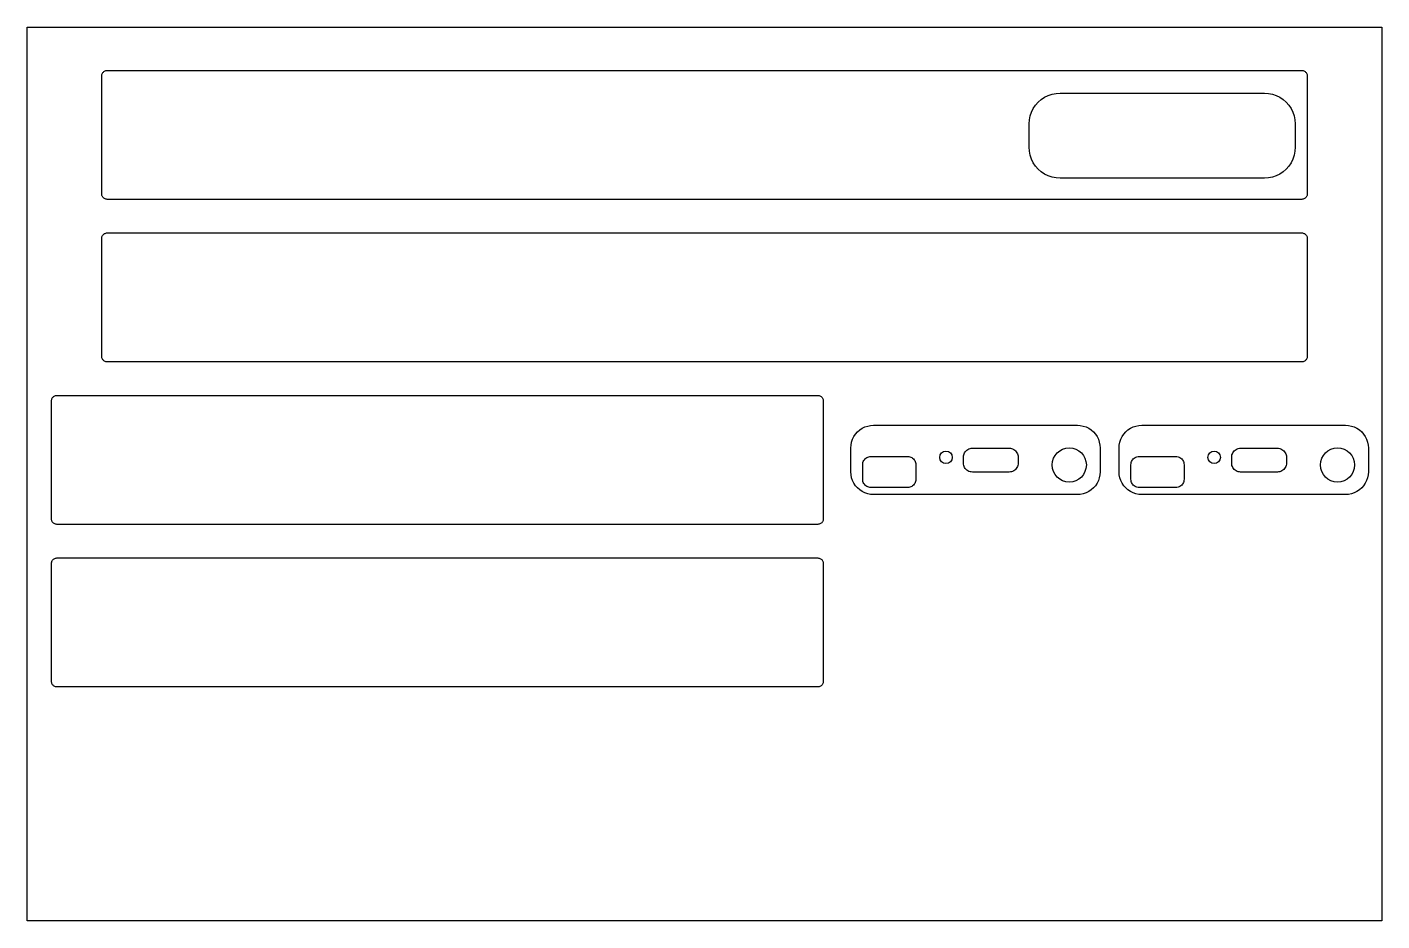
# Model space of a CAD drawing. Header units: millimetres. Extents: x 0 to 250, y 0 to 165.
import ezdxf

# ---------------------------------------------------------------- set-up
doc = ezdxf.new("R2010")
doc.units = ezdxf.units.MM

msp = doc.modelspace()

# ---------------------------------------------------------------- linework, layer by layer
at = {"layer": 'ALIGN_FRAME', "color": 5}
msp.add_lwpolyline([(0, 165), (250, 165), (250, 0), (0, 0)], close=True, dxfattribs=at)
at = {"layer": 'CUT', "color": 1}
for points in [[(13.7877, 156), (13.7962, 156.1305), (13.8217, 156.2588), (13.8638, 156.3827), (13.9216, 156.5), (13.9943, 156.6088), (14.0805, 156.7071), (14.1789, 156.7934), (14.2877, 156.866), (14.405, 156.9239), (14.5288, 156.9659), (14.6571, 156.9914), (14.7877, 157), (235.2123, 157), (235.3429, 156.9914), (235.4712, 156.9659), (235.595, 156.9239), (235.7123, 156.866), (235.8211, 156.7934), (235.9195, 156.7071), (236.0057, 156.6088), (236.0784, 156.5), (236.1362, 156.3827), (236.1783, 156.2588), (236.2038, 156.1305), (236.2123, 156), (236.2123, 134.2), (236.2038, 134.0695), (236.1783, 133.9412), (236.1362, 133.8173), (236.0784, 133.7), (236.0057, 133.5912), (235.9195, 133.4929), (235.8211, 133.4066), (235.7123, 133.334), (235.595, 133.2761), (235.4712, 133.2341), (235.3429, 133.2086), (235.2123, 133.2), (14.7877, 133.2), (14.6571, 133.2086), (14.5288, 133.2341), (14.405, 133.2761), (14.2877, 133.334), (14.1789, 133.4066), (14.0805, 133.4929), (13.9943, 133.5912), (13.9216, 133.7), (13.8638, 133.8173), (13.8217, 133.9412), (13.7962, 134.0695), (13.7877, 134.2)], [(184.9123, 147.115), (184.9611, 147.859), (185.1066, 148.5903), (185.3462, 149.2963), (185.676, 149.965), (186.0902, 150.5849), (186.5818, 151.1455), (187.1424, 151.6371), (187.7623, 152.0513), (188.431, 152.3811), (189.1371, 152.6208), (189.8683, 152.7662), (190.6123, 152.815), (228.3123, 152.815), (229.0563, 152.7662), (229.7876, 152.6208), (230.4936, 152.3811), (231.1623, 152.0513), (231.7823, 151.6371), (232.3429, 151.1455), (232.8345, 150.5849), (233.2487, 149.965), (233.5785, 149.2963), (233.8181, 148.5903), (233.9636, 147.859), (234.0123, 147.115), (234.0123, 142.815), (233.9636, 142.071), (233.8181, 141.3397), (233.5785, 140.6337), (233.2487, 139.965), (232.8345, 139.3451), (232.3429, 138.7845), (231.7823, 138.2929), (231.1623, 137.8787), (230.4936, 137.5489), (229.7876, 137.3092), (229.0563, 137.1638), (228.3123, 137.115), (190.6123, 137.115), (189.8683, 137.1638), (189.1371, 137.3092), (188.431, 137.5489), (187.7623, 137.8787), (187.1424, 138.2929), (186.5818, 138.7845), (186.0902, 139.3451), (185.676, 139.965), (185.3462, 140.6337), (185.1066, 141.3397), (184.9611, 142.071), (184.9123, 142.815)], [(13.7877, 126), (13.7962, 126.1305), (13.8217, 126.2588), (13.8638, 126.3827), (13.9216, 126.5), (13.9943, 126.6088), (14.0805, 126.7071), (14.1789, 126.7934), (14.2877, 126.866), (14.405, 126.9239), (14.5288, 126.9659), (14.6571, 126.9914), (14.7877, 127), (235.2123, 127), (235.3429, 126.9914), (235.4712, 126.9659), (235.595, 126.9239), (235.7123, 126.866), (235.8211, 126.7934), (235.9195, 126.7071), (236.0057, 126.6088), (236.0784, 126.5), (236.1362, 126.3827), (236.1783, 126.2588), (236.2038, 126.1305), (236.2123, 126), (236.2123, 104.2), (236.2038, 104.0695), (236.1783, 103.9412), (236.1362, 103.8173), (236.0784, 103.7), (236.0057, 103.5912), (235.9195, 103.4929), (235.8211, 103.4066), (235.7123, 103.334), (235.595, 103.2761), (235.4712, 103.2341), (235.3429, 103.2086), (235.2123, 103.2), (14.7877, 103.2), (14.6571, 103.2086), (14.5288, 103.2341), (14.405, 103.2761), (14.2877, 103.334), (14.1789, 103.4066), (14.0805, 103.4929), (13.9943, 103.5912), (13.9216, 103.7), (13.8638, 103.8173), (13.8217, 103.9412), (13.7962, 104.0695), (13.7877, 104.2)], [(4.5, 96), (4.5086, 96.1305), (4.5341, 96.2588), (4.5761, 96.3827), (4.634, 96.5), (4.7066, 96.6088), (4.7929, 96.7071), (4.8912, 96.7934), (5, 96.866), (5.1173, 96.9239), (5.2412, 96.9659), (5.3695, 96.9914), (5.5, 97), (145.9247, 97), (146.0552, 96.9914), (146.1835, 96.9659), (146.3074, 96.9239), (146.4247, 96.866), (146.5335, 96.7934), (146.6318, 96.7071), (146.718, 96.6088), (146.7907, 96.5), (146.8486, 96.3827), (146.8906, 96.2588), (146.9161, 96.1305), (146.9247, 96), (146.9247, 74.2), (146.9161, 74.0695), (146.8906, 73.9412), (146.8486, 73.8173), (146.7907, 73.7), (146.718, 73.5912), (146.6318, 73.4929), (146.5335, 73.4066), (146.4247, 73.334), (146.3074, 73.2761), (146.1835, 73.2341), (146.0552, 73.2086), (145.9247, 73.2), (5.5, 73.2), (5.3695, 73.2086), (5.2412, 73.2341), (5.1173, 73.2761), (5, 73.334), (4.8912, 73.4066), (4.7929, 73.4929), (4.7066, 73.5912), (4.634, 73.7), (4.5761, 73.8173), (4.5341, 73.9412), (4.5086, 74.0695), (4.5, 74.2)], [(152, 87.3), (152.0359, 87.8482), (152.1431, 88.387), (152.3197, 88.9073), (152.5627, 89.4), (152.8679, 89.8568), (153.2302, 90.2698), (153.6432, 90.6321), (154.1, 90.9373), (154.5927, 91.1803), (155.113, 91.3569), (155.6518, 91.4641), (156.2, 91.5), (193.8, 91.5), (194.3482, 91.4641), (194.887, 91.3569), (195.4073, 91.1803), (195.9, 90.9373), (196.3568, 90.6321), (196.7698, 90.2698), (197.1321, 89.8568), (197.4373, 89.4), (197.6803, 88.9073), (197.8569, 88.387), (197.9641, 87.8482), (198, 87.3), (198, 82.9), (197.9641, 82.3518), (197.8569, 81.813), (197.6803, 81.2927), (197.4373, 80.8), (197.1321, 80.3432), (196.7698, 79.9302), (196.3568, 79.5679), (195.9, 79.2627), (195.4073, 79.0197), (194.887, 78.8431), (194.3482, 78.7359), (193.8, 78.7), (156.2, 78.7), (155.6518, 78.7359), (155.113, 78.8431), (154.5927, 79.0197), (154.1, 79.2627), (153.6432, 79.5679), (153.2302, 79.9302), (152.8679, 80.3432), (152.5627, 80.8), (152.3197, 81.2927), (152.1431, 81.813), (152.0359, 82.3518), (152, 82.9)], [(201.5, 87.3), (201.5359, 87.8482), (201.6431, 88.387), (201.8197, 88.9073), (202.0627, 89.4), (202.3679, 89.8568), (202.7302, 90.2698), (203.1432, 90.6321), (203.6, 90.9373), (204.0927, 91.1803), (204.613, 91.3569), (205.1518, 91.4641), (205.7, 91.5), (243.3, 91.5), (243.8482, 91.4641), (244.387, 91.3569), (244.9073, 91.1803), (245.4, 90.9373), (245.8568, 90.6321), (246.2698, 90.2698), (246.6321, 89.8568), (246.9373, 89.4), (247.1803, 88.9073), (247.3569, 88.387), (247.4641, 87.8482), (247.5, 87.3), (247.5, 82.9), (247.4641, 82.3518), (247.3569, 81.813), (247.1803, 81.2927), (246.9373, 80.8), (246.6321, 80.3432), (246.2698, 79.9302), (245.8568, 79.5679), (245.4, 79.2627), (244.9073, 79.0197), (244.387, 78.8431), (243.8482, 78.7359), (243.3, 78.7), (205.7, 78.7), (205.1518, 78.7359), (204.613, 78.8431), (204.0927, 79.0197), (203.6, 79.2627), (203.1432, 79.5679), (202.7302, 79.9302), (202.3679, 80.3432), (202.0627, 80.8), (201.8197, 81.2927), (201.6431, 81.813), (201.5359, 82.3518), (201.5, 82.9)], [(154.19, 84.22), (154.2028, 84.4158), (154.2411, 84.6082), (154.3042, 84.794), (154.391, 84.97), (154.5, 85.1331), (154.6293, 85.2807), (154.7769, 85.41), (154.94, 85.519), (155.116, 85.6058), (155.3018, 85.6689), (155.4942, 85.7072), (155.69, 85.72), (162.49, 85.72), (162.6858, 85.7072), (162.8782, 85.6689), (163.064, 85.6058), (163.24, 85.519), (163.4031, 85.41), (163.5507, 85.2807), (163.68, 85.1331), (163.789, 84.97), (163.8758, 84.794), (163.9389, 84.6082), (163.9772, 84.4158), (163.99, 84.22), (163.99, 81.52), (163.9772, 81.3242), (163.9389, 81.1318), (163.8758, 80.946), (163.789, 80.77), (163.68, 80.6069), (163.5507, 80.4593), (163.4031, 80.33), (163.24, 80.221), (163.064, 80.1342), (162.8782, 80.0711), (162.6858, 80.0328), (162.49, 80.02), (155.69, 80.02), (155.4942, 80.0328), (155.3018, 80.0711), (155.116, 80.1342), (154.94, 80.221), (154.7769, 80.33), (154.6293, 80.4593), (154.5, 80.6069), (154.391, 80.77), (154.3042, 80.946), (154.2411, 81.1318), (154.2028, 81.3242), (154.19, 81.52)], [(172.78, 85.61), (172.7941, 85.8254), (172.8362, 86.0371), (172.9056, 86.2414), (173.0011, 86.435), (173.121, 86.6145), (173.2633, 86.7767), (173.4255, 86.919), (173.605, 87.0389), (173.7986, 87.1344), (174.0029, 87.2038), (174.2146, 87.2459), (174.43, 87.26), (181.23, 87.26), (181.4454, 87.2459), (181.6571, 87.2038), (181.8614, 87.1344), (182.055, 87.0389), (182.2345, 86.919), (182.3967, 86.7767), (182.539, 86.6145), (182.6589, 86.435), (182.7544, 86.2414), (182.8238, 86.0371), (182.8659, 85.8254), (182.88, 85.61), (182.88, 84.51), (182.8659, 84.2946), (182.8238, 84.0829), (182.7544, 83.8786), (182.6589, 83.685), (182.539, 83.5055), (182.3967, 83.3433), (182.2345, 83.201), (182.055, 83.0811), (181.8614, 82.9856), (181.6571, 82.9162), (181.4454, 82.8741), (181.23, 82.86), (174.43, 82.86), (174.2146, 82.8741), (174.0029, 82.9162), (173.7986, 82.9856), (173.605, 83.0811), (173.4255, 83.201), (173.2633, 83.3433), (173.121, 83.5055), (173.0011, 83.685), (172.9056, 83.8786), (172.8362, 84.0829), (172.7941, 84.2946), (172.78, 84.51)], [(203.69, 84.22), (203.7028, 84.4158), (203.7411, 84.6082), (203.8042, 84.794), (203.891, 84.97), (204, 85.1331), (204.1293, 85.2807), (204.2769, 85.41), (204.44, 85.519), (204.616, 85.6058), (204.8018, 85.6689), (204.9942, 85.7072), (205.19, 85.72), (211.99, 85.72), (212.1858, 85.7072), (212.3782, 85.6689), (212.564, 85.6058), (212.74, 85.519), (212.9031, 85.41), (213.0507, 85.2807), (213.18, 85.1331), (213.289, 84.97), (213.3758, 84.794), (213.4389, 84.6082), (213.4772, 84.4158), (213.49, 84.22), (213.49, 81.52), (213.4772, 81.3242), (213.4389, 81.1318), (213.3758, 80.946), (213.289, 80.77), (213.18, 80.6069), (213.0507, 80.4593), (212.9031, 80.33), (212.74, 80.221), (212.564, 80.1342), (212.3782, 80.0711), (212.1858, 80.0328), (211.99, 80.02), (205.19, 80.02), (204.9942, 80.0328), (204.8018, 80.0711), (204.616, 80.1342), (204.44, 80.221), (204.2769, 80.33), (204.1293, 80.4593), (204, 80.6069), (203.891, 80.77), (203.8042, 80.946), (203.7411, 81.1318), (203.7028, 81.3242), (203.69, 81.52)], [(222.28, 85.61), (222.2941, 85.8254), (222.3362, 86.0371), (222.4056, 86.2414), (222.5011, 86.435), (222.621, 86.6145), (222.7633, 86.7767), (222.9255, 86.919), (223.105, 87.0389), (223.2986, 87.1344), (223.5029, 87.2038), (223.7146, 87.2459), (223.93, 87.26), (230.73, 87.26), (230.9454, 87.2459), (231.1571, 87.2038), (231.3614, 87.1344), (231.555, 87.0389), (231.7345, 86.919), (231.8967, 86.7767), (232.039, 86.6145), (232.1589, 86.435), (232.2544, 86.2414), (232.3238, 86.0371), (232.3659, 85.8254), (232.38, 85.61), (232.38, 84.51), (232.3659, 84.2946), (232.3238, 84.0829), (232.2544, 83.8786), (232.1589, 83.685), (232.039, 83.5055), (231.8967, 83.3433), (231.7345, 83.201), (231.555, 83.0811), (231.3614, 82.9856), (231.1571, 82.9162), (230.9454, 82.8741), (230.73, 82.86), (223.93, 82.86), (223.7146, 82.8741), (223.5029, 82.9162), (223.2986, 82.9856), (223.105, 83.0811), (222.9255, 83.201), (222.7633, 83.3433), (222.621, 83.5055), (222.5011, 83.685), (222.4056, 83.8786), (222.3362, 84.0829), (222.2941, 84.2946), (222.28, 84.51)], [(4.5, 66), (4.5086, 66.1305), (4.5341, 66.2588), (4.5761, 66.3827), (4.634, 66.5), (4.7066, 66.6088), (4.7929, 66.7071), (4.8912, 66.7934), (5, 66.866), (5.1173, 66.9239), (5.2412, 66.9659), (5.3695, 66.9914), (5.5, 67), (145.9247, 67), (146.0552, 66.9914), (146.1835, 66.9659), (146.3074, 66.9239), (146.4247, 66.866), (146.5335, 66.7934), (146.6318, 66.7071), (146.718, 66.6088), (146.7907, 66.5), (146.8486, 66.3827), (146.8906, 66.2588), (146.9161, 66.1305), (146.9247, 66), (146.9247, 44.2), (146.9161, 44.0695), (146.8906, 43.9412), (146.8486, 43.8173), (146.7907, 43.7), (146.718, 43.5912), (146.6318, 43.4929), (146.5335, 43.4066), (146.4247, 43.334), (146.3074, 43.2761), (146.1835, 43.2341), (146.0552, 43.2086), (145.9247, 43.2), (5.5, 43.2), (5.3695, 43.2086), (5.2412, 43.2341), (5.1173, 43.2761), (5, 43.334), (4.8912, 43.4066), (4.7929, 43.4929), (4.7066, 43.5912), (4.634, 43.7), (4.5761, 43.8173), (4.5341, 43.9412), (4.5086, 44.0695), (4.5, 44.2)]]:
    msp.add_lwpolyline(points, close=True, dxfattribs=at)
for centre, radius in [((169.55, 85.57), 1.15), ((192.31, 84.17), 3.15), ((219.05, 85.57), 1.15), ((241.81, 84.17), 3.15)]:
    msp.add_circle(centre, radius, dxfattribs=at)

doc.saveas('drawing.dxf')
